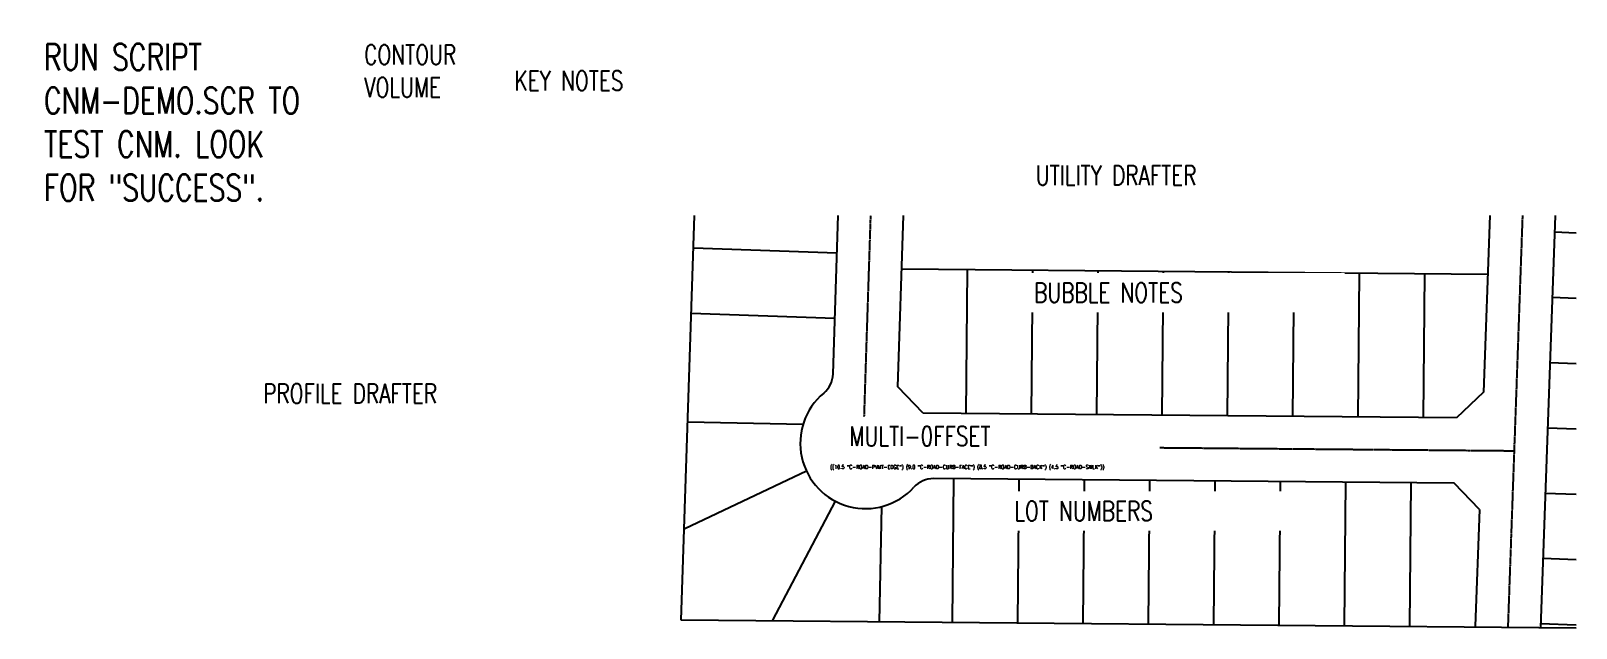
# Model space of a CAD drawing. Extents: x 50 to 1233, y 50 to 507.
import ezdxf
from ezdxf.enums import TextEntityAlignment as Align

# ---------------------------------------------------------------- set-up
doc = ezdxf.new("R2010")
doc.units = 0
doc.header["$MEASUREMENT"] = 0
doc.linetypes.add('CENTER', pattern=[2, 1.25, -0.25, 0.25, -0.25])
for name, color, linetype in [('C-ANNO-HCNM-TEST', 7, 'CONTINUOUS'), ('C-ANNO-RDME', 7, 'CONTINUOUS'), ('C-PROP-BNDY', 2, 'CONTINUOUS'), ('C-PROP-LINE', 3, 'CONTINUOUS'), ('C-RWAY-CNTR', 4, 'CENTER'), ('C-RWAY-LINE', 1, 'CONTINUOUS')]:
    doc.layers.add(name, color=color, linetype=linetype)
doc.styles.get("Standard").update_dxf_attribs({"font": 'romans.shx', "width": 0.75})

msp = doc.modelspace()

# ---------------------------------------------------------------- linework, layer by layer
at = {"layer": 'C-PROP-BNDY'}
for p, q in [((547.8, 56.1), (557.9, 365.8)), ((1232.8, 49.9), (547.8, 56.1))]:
    msp.add_line(p, q, dxfattribs=at)
at = {"layer": 'C-PROP-LINE'}
for p, q in [((1232.8, 352.3), (1216.3, 352.9)), ((667, 337), (557.1, 340.6)), ((1165.1, 320.5), (716.6, 324.6)), ((766.6, 324.1), (765.6, 214.1)), ((816.6, 323.7), (815.6, 213.7)), ((866.6, 323.2), (865.6, 213.2)), ((916.6, 322.8), (915.6, 212.8)), ((966.6, 322.3), (965.6, 212.3)), ((1016.6, 321.9), (1015.6, 211.9)), ((1066.6, 321.4), (1065.6, 211.4)), ((1116.6, 321), (1115.6, 211)), ((1232.8, 302.3), (1214.5, 302.9)), ((665.4, 287), (555.4, 290.6)), ((1232.8, 252.3), (1212.7, 253)), ((552.6, 207.7), (641, 205.9)), ((1232.8, 202.2), (1210.9, 203)), ((643.7, 170), (550.6, 125.9)), ((755.5, 54.9), (756.5, 164.2)), ((805.5, 54.4), (806.5, 163.7)), ((855.5, 54), (856.5, 163.3)), ((905.5, 53.5), (906.5, 162.9)), ((955.5, 53.1), (956.5, 162.4)), ((1005.5, 52.6), (1006.5, 162)), ((1055.5, 52.2), (1056.5, 161.5)), ((1105.5, 51.7), (1106.5, 161.1)), ((665.6, 147.2), (617.6, 56)), ((699.5, 54.6), (701.3, 143)), ((1232.8, 152.2), (1209.1, 153)), ((1232.8, 102.2), (1207.4, 103.1)), ((1232.8, 52.1), (1205.6, 53.1))]:
    msp.add_line(p, q, dxfattribs=at)
at = {"layer": 'C-RWAY-CNTR'}
for p, q in [((687.2, 189.8), (692.9, 365.8)), ((1191.7, 365.8), (1180.5, 50.4)), ((1185.3, 185.4), (687.2, 189.8))]:
    msp.add_line(p, q, dxfattribs=at)
at = {"layer": 'C-RWAY-LINE'}
for p, q in [((664, 244.5), (667.9, 365.8)), ((713.7, 234.6), (718, 365.8)), ((1166.7, 365.8), (1161.9, 230.6)), ((1216.7, 365.8), (1205.5, 50.2)), ((733, 214.4), (713.7, 234.6)), ((1161.9, 230.6), (1141.2, 210.8)), ((1141.2, 210.8), (733, 214.4)), ((1139.4, 160.8), (740.9, 164.3)), ((1158.7, 140.6), (1139.4, 160.8)), ((1158.7, 140.6), (1155.5, 51.3))]:
    msp.add_line(p, q, dxfattribs=at)
for centre, radius, start, end in [((644, 245.1), 20, 309.9122, 358.1369), ((688.9, 191.4), 50, 129.9122, 317.7117), ((740.7, 144.3), 20, 89.487, 137.7117)]:
    msp.add_arc(centre, radius, start, end, dxfattribs=at)

# ---------------------------------------------------------------- texts
at = {"layer": 'C-ANNO-HCNM-TEST', "attachment_point": 1, "bg_fill": 3, "box_fill_scale": 1.5, "bg_fill_color": 256, "bg_fill_transparency": 0}
for s, insert, char_height in [('RUN SCRIPT CNM-DEMO.SCR TO TEST CNM. LOOK FOR "SUCCESS".', (60, 497), 20), ('KEY NOTES', (420.1, 476.4), 15), ('UTILITY DRAFTER', (819.2, 403.9), 15), ('PROFILE DRAFTER', (227.8, 237), 15)]:
    msp.add_mtext_dynamic_manual_height_columns(s, width=230.129, gutter_width=100, heights=[0], dxfattribs=dict(at, insert=insert, char_height=char_height))
at = {"layer": 'C-ANNO-RDME', "width": 0.75}
msp.add_text('((10.5 "C-ROAD-PVMT-EDGE") (9.0 "C-ROAD-CURB-FACE") (8.5 "C-ROAD-CURB-BACK") (4.5 "C-ROAD-SWLK"))', height=3, dxfattribs=at).set_placement((766.7, 173), align=Align.MIDDLE)

# ---------------------------------------------------------------- next in the draw order: texts
at = {"layer": 'C-ANNO-HCNM-TEST', "char_height": 15, "attachment_point": 1, "bg_fill": 3, "box_fill_scale": 1.5, "bg_fill_color": 256, "bg_fill_transparency": 0}
for s, width, insert in [('CONTOUR VOLUME', 90.686, (305.1, 496.3)), ('BUBBLE NOTES', 230.129, (817.9, 314.2)), ('MULTI-0FFSET', 230.129, (676.5, 204.3)), ('LOT NUMBERS', 230.129, (802.7, 147))]:
    msp.add_mtext_dynamic_manual_height_columns(s, width=width, gutter_width=100, heights=[0], dxfattribs=dict(at, insert=insert))

doc.saveas('drawing.dxf')
